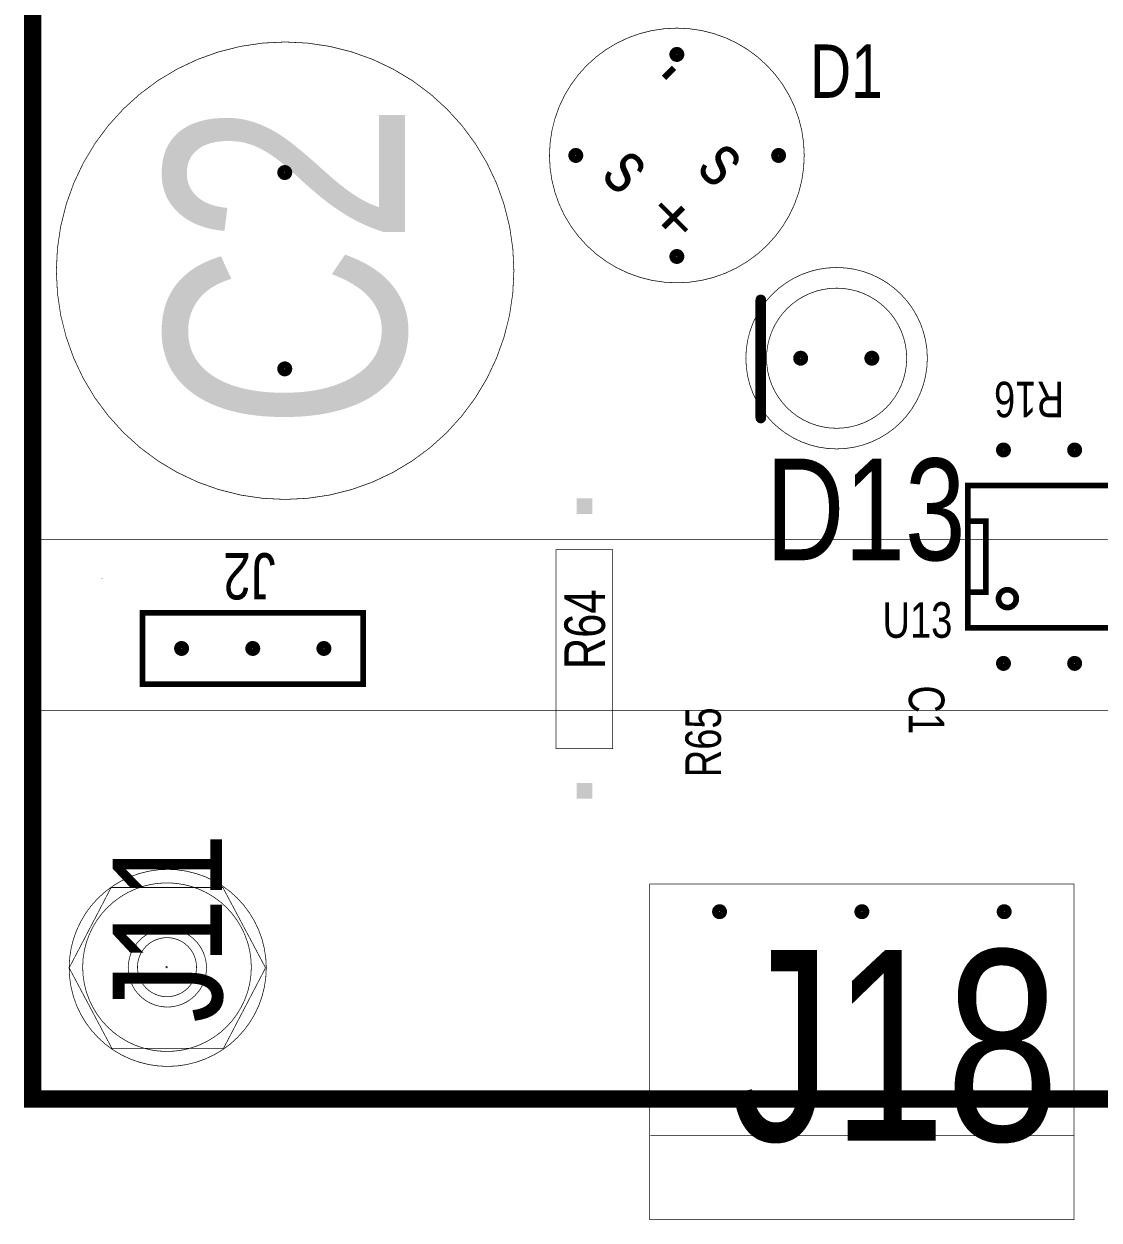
# Model space of a CAD drawing. Extents: x 0 to 5.43, y 0 to 3.78.
# Drawn here: x -0.001 to 1.51, y -0.001 to 1.681 of the extents above; entities that cross this region are included whole.
import ezdxf

# ---------------------------------------------------------------- set-up
doc = ezdxf.new("R2010")
doc.units = 0

msp = doc.modelspace()

# ---------------------------------------------------------------- linework, layer by layer
at = {"const_width": 0.024}
msp.add_lwpolyline([(0.012, 0.17), (0.012, 3.512), (5.421, 3.512), (5.421, 0.17), (0.012, 0.17)], close=True, dxfattribs=at)
at = {"const_width": 0.012}
msp.add_lwpolyline([(0.006, 0.17, 1), (0.018, 0.17, 1)], format="xyb", close=True, dxfattribs=at)
msp.add_lwpolyline([(0.006, 0.17, 1), (0.018, 0.17, 1)], format="xyb", close=True, dxfattribs=at)
at = {"layer": 'FAB'}
for points, const_width in [([(0, 0.158), (0, 3.524), (5.433, 3.524), (5.433, 0.158), (0, 0.158, 2.338749)], 0.001), ([(0, 2.967), (5.433, 2.967), (5.433, 0.716), (0, 0.716), (0, 2.967, 0.400973)], 0.001), ([(0, 2.727), (0, 0.956), (5.433, 0.956), (5.433, 2.727), (0, 2.727, 0.400973)], 0.001), ([(-0.0003, 0.956, 1), (0.0003, 0.956, 1)], 0.0005), ([(-0.0003, 0.716, 1), (0.0003, 0.716, 1)], 0.0005), ([(0.0818, 0.355, 1), (0.0823, 0.355, 1)], 0.0005), ([(0.0818, 0.355, 1), (0.0823, 0.355, 1)], 0.0005), ([(0.1588, 0.355, 1), (0.1593, 0.355, 1)], 0.0005), ([(0.1588, 0.355, 1), (0.1593, 0.355, 1)], 0.0005), ([(0.1988, 0.355, 1), (0.1993, 0.355, 1)], 0.0005), ([(0.1988, 0.355, 1), (0.1993, 0.355, 1)], 0.0005), ([(0.2008, 0.355, 1), (0.2013, 0.355, 1)], 0.0005), ([(0.2008, 0.355, 1), (0.2013, 0.355, 1)], 0.0005), ([(0.2417, 0.355, 1), (0.2422, 0.355, 1)], 0.0005), ([(0.2417, 0.355, 1), (0.2422, 0.355, 1)], 0.0005), ([(0.3188, 0.355, 1), (0.3192, 0.355, 1)], 0.0005), ([(0.3188, 0.355, 1), (0.3192, 0.355, 1)], 0.0005), ([(-0.0003, 0.158, 1), (0.0003, 0.158, 1)], 0.0005), ([(-0.0003, 0.158, 1), (0.0003, 0.158, 1)], 0.0005)]:
    msp.add_lwpolyline(points, format="xyb", close=True, dxfattribs=dict(at, const_width=const_width))
at = {"layer": 'FAB', "const_width": 0.001}
for points in [[(0.319, 0.355, 1), (0.082, 0.355)], [(0.242, 0.355, 1), (0.159, 0.355)], [(0.082, 0.355, 1), (0.319, 0.355)], [(0.159, 0.355, 1), (0.242, 0.355)], [(0.201, 0.355, 1), (0.199, 0.355)], [(0.199, 0.355, 1), (0.201, 0.355)]]:
    msp.add_lwpolyline(points, format="xyb", dxfattribs=at)
at = {"layer": 'IN1', "const_width": 0.011}
for points in [[(0.912, 1.638, 1), (0.922, 1.638, 1)], [(0.77, 1.496, 1), (0.78, 1.496, 1)], [(1.055, 1.496, 1), (1.065, 1.496, 1)], [(0.361, 1.472, 1), (0.371, 1.472, 1)], [(0.912, 1.354, 1), (0.922, 1.354, 1)], [(1.086, 1.211, 1), (1.096, 1.211, 1)], [(1.186, 1.211, 1), (1.196, 1.211, 1)], [(0.361, 1.196, 1), (0.371, 1.196, 1)], [(1.371, 1.082, 1), (1.381, 1.082, 1)], [(1.471, 1.082, 1), (1.481, 1.082, 1)], [(0.216, 0.803, 1), (0.226, 0.803, 1)], [(0.316, 0.803, 1), (0.326, 0.803, 1)], [(0.416, 0.803, 1), (0.426, 0.803, 1)], [(1.371, 0.782, 1), (1.381, 0.782, 1)], [(1.471, 0.782, 1), (1.481, 0.782, 1)], [(0.972, 0.433, 1), (0.982, 0.433, 1)], [(1.172, 0.433, 1), (1.182, 0.433, 1)], [(1.372, 0.433, 1), (1.382, 0.433, 1)]]:
    msp.add_lwpolyline(points, format="xyb", close=True, dxfattribs=at)
at = {"layer": 'IN1'}
for points in [[(0.776, 0.992), (0.798, 0.992), (0.776, 1.014), (0.798, 1.014)], [(0.776, 0.592), (0.798, 0.592), (0.776, 0.614), (0.798, 0.614)]]:
    msp.add_solid(points, dxfattribs=at)
at = {"layer": 'IN2', "const_width": 0.011}
for points in [[(0.912, 1.638, 1), (0.922, 1.638, 1)], [(0.77, 1.496, 1), (0.78, 1.496, 1)], [(1.055, 1.496, 1), (1.065, 1.496, 1)], [(0.361, 1.472, 1), (0.371, 1.472, 1)], [(0.912, 1.354, 1), (0.922, 1.354, 1)], [(1.086, 1.211, 1), (1.096, 1.211, 1)], [(1.186, 1.211, 1), (1.196, 1.211, 1)], [(0.361, 1.196, 1), (0.371, 1.196, 1)], [(1.371, 1.082, 1), (1.381, 1.082, 1)], [(1.471, 1.082, 1), (1.481, 1.082, 1)], [(0.216, 0.803, 1), (0.226, 0.803, 1)], [(0.316, 0.803, 1), (0.326, 0.803, 1)], [(0.416, 0.803, 1), (0.426, 0.803, 1)], [(1.371, 0.782, 1), (1.381, 0.782, 1)], [(1.471, 0.782, 1), (1.481, 0.782, 1)], [(0.972, 0.433, 1), (0.982, 0.433, 1)], [(1.172, 0.433, 1), (1.182, 0.433, 1)], [(1.372, 0.433, 1), (1.382, 0.433, 1)]]:
    msp.add_lwpolyline(points, format="xyb", close=True, dxfattribs=at)
at = {"layer": 'IN2'}
for points in [[(0.776, 0.992), (0.798, 0.992), (0.776, 1.014), (0.798, 1.014)], [(0.776, 0.592), (0.798, 0.592), (0.776, 0.614), (0.798, 0.614)]]:
    msp.add_solid(points, dxfattribs=at)
at = {"layer": 'SST'}
for points, const_width in [([(0.012, 0.17), (0.012, 3.512), (5.421, 3.512), (5.421, 0.17), (0.012, 0.17)], 0.024), ([(1.326, 1.032), (1.626, 1.032), (1.626, 0.832), (1.326, 0.832), (1.326, 1.032)], 0.008), ([(0.827, 0.662), (0.747, 0.662), (0.747, 0.942), (0.827, 0.942), (0.827, 0.662)], 0.001), ([(0.879, 0), (1.475, 0), (1.475, 0.472), (0.879, 0.472), (0.879, 0)], 0.001)]:
    msp.add_lwpolyline(points, close=True, dxfattribs=dict(at, const_width=const_width))
for points, const_width in [([(1.096, 1.496, 1), (0.738, 1.496)], 0.001), ([(0.688, 1.334, 1), (0.045, 1.334)], 0.001), ([(0.738, 1.496, 1), (1.096, 1.496)], 0.001), ([(0.045, 1.334, 1), (0.688, 1.334)], 0.001), ([(1.269, 1.211, 1), (1.014, 1.211)], 0.001), ([(1.035, 1.127), (1.035, 1.293, 0.019324)], 0.015), ([(1.24, 1.211, 1), (1.043, 1.211)], 0.001), ([(1.014, 1.211, 1), (1.269, 1.211)], 0.001), ([(1.043, 1.211, 1), (1.24, 1.211)], 0.001), ([(1.394, 0.873, 1), (1.369, 0.873)], 0.008), ([(1.369, 0.873, 1), (1.394, 0.873)], 0.008), ([(0.34, 0.354, 1), (0.063, 0.354)], 0.001), ([(0.34, 0.354, 1), (0.063, 0.354)], 0.001), ([(0.256, 0.354, 1), (0.146, 0.354)], 0.001), ([(0.063, 0.354, 1), (0.34, 0.354)], 0.001), ([(0.063, 0.354, 1), (0.34, 0.354)], 0.001), ([(0.146, 0.354, 1), (0.256, 0.354)], 0.001)]:
    msp.add_lwpolyline(points, format="xyb", dxfattribs=dict(at, const_width=const_width))
for points, const_width in [([(0.7378, 1.496, 1), (0.7382, 1.496, 1)], 0.0005), ([(0.7378, 1.496, 1), (0.7382, 1.496, 1)], 0.0005), ([(1.0958, 1.496, 1), (1.0963, 1.496, 1)], 0.0005), ([(1.0958, 1.496, 1), (1.0963, 1.496, 1)], 0.0005), ([(0.0447, 1.334, 1), (0.0452, 1.334, 1)], 0.0005), ([(0.0447, 1.334, 1), (0.0452, 1.334, 1)], 0.0005), ([(0.6878, 1.334, 1), (0.6883, 1.334, 1)], 0.0005), ([(0.6878, 1.334, 1), (0.6883, 1.334, 1)], 0.0005), ([(1.0313, 1.293, 1), (1.0387, 1.293, 1)], 0.0075), ([(1.0137, 1.211, 1), (1.0143, 1.211, 1)], 0.0005), ([(1.0137, 1.211, 1), (1.0143, 1.211, 1)], 0.0005), ([(1.0427, 1.211, 1), (1.0433, 1.211, 1)], 0.0005), ([(1.0427, 1.211, 1), (1.0433, 1.211, 1)], 0.0005), ([(1.2397, 1.211, 1), (1.2403, 1.211, 1)], 0.0005), ([(1.2397, 1.211, 1), (1.2403, 1.211, 1)], 0.0005), ([(1.2688, 1.211, 1), (1.2693, 1.211, 1)], 0.0005), ([(1.2688, 1.211, 1), (1.2693, 1.211, 1)], 0.0005), ([(1.0313, 1.127, 1), (1.0387, 1.127, 1)], 0.0075), ([(1.324, 1.032, 1), (1.328, 1.032, 1)], 0.004), ([(1.324, 1.032, 1), (1.328, 1.032, 1)], 0.004), ([(1.324, 0.982, 1), (1.328, 0.982, 1)], 0.004), ([(1.349, 0.982, 1), (1.353, 0.982, 1)], 0.004), ([(0.7468, 0.942, 1), (0.7472, 0.942, 1)], 0.0005), ([(0.8268, 0.942, 1), (0.8273, 0.942, 1)], 0.0005), ([(0.1088, 0.901, 1), (0.1093, 0.901, 1)], 0.0005), ([(0.1088, 0.901, 1), (0.1093, 0.901, 1)], 0.0005), ([(0.1088, 0.901, 1), (0.1093, 0.901, 1)], 0.0005), ([(0.1088, 0.901, 1), (0.1093, 0.901, 1)], 0.0005), ([(1.324, 0.882, 1), (1.328, 0.882, 1)], 0.004), ([(1.349, 0.882, 1), (1.353, 0.882, 1)], 0.004), ([(1.367, 0.873, 1), (1.371, 0.873, 1)], 0.004), ([(1.367, 0.873, 1), (1.371, 0.873, 1)], 0.004), ([(1.392, 0.873, 1), (1.396, 0.873, 1)], 0.004), ([(1.392, 0.873, 1), (1.396, 0.873, 1)], 0.004), ([(0.166, 0.753), (0.166, 0.853), (0.476, 0.853), (0.476, 0.753), (0.166, 0.753, 0.518824)], 0.008), ([(0.164, 0.853, 1), (0.168, 0.853, 1)], 0.004), ([(0.474, 0.853, 1), (0.478, 0.853, 1)], 0.004), ([(1.324, 0.832, 1), (1.328, 0.832, 1)], 0.004), ([(0.164, 0.753, 1), (0.168, 0.753, 1)], 0.004), ([(0.164, 0.753, 1), (0.168, 0.753, 1)], 0.004), ([(0.474, 0.753, 1), (0.478, 0.753, 1)], 0.004), ([(0.7468, 0.662, 1), (0.7472, 0.662, 1)], 0.0005), ([(0.8268, 0.662, 1), (0.8273, 0.662, 1)], 0.0005), ([(0.8268, 0.662, 1), (0.8273, 0.662, 1)], 0.0005), ([(0.8788, 0.472, 1), (0.8792, 0.472, 1)], 0.0005), ([(1.4748, 0.472, 1), (1.4753, 0.472, 1)], 0.0005), ([(0.1218, 0.467, 1), (0.1223, 0.467, 1)], 0.0005), ([(0.1218, 0.467, 1), (0.1223, 0.467, 1)], 0.0005), ([(0.2788, 0.467, 1), (0.2793, 0.467, 1)], 0.0005), ([(0.2788, 0.467, 1), (0.2793, 0.467, 1)], 0.0005), ([(0.0628, 0.354, 1), (0.0633, 0.354, 1)], 0.0005), ([(0.0628, 0.354, 1), (0.0633, 0.354, 1)], 0.0005), ([(0.0628, 0.354, 1), (0.0633, 0.354, 1)], 0.0005), ([(0.0628, 0.354, 1), (0.0633, 0.354, 1)], 0.0005), ([(0.0628, 0.354, 1), (0.0633, 0.354, 1)], 0.0005), ([(0.0628, 0.354, 1), (0.0633, 0.354, 1)], 0.0005), ([(0.1457, 0.354, 1), (0.1462, 0.354, 1)], 0.0005), ([(0.1457, 0.354, 1), (0.1462, 0.354, 1)], 0.0005), ([(0.2558, 0.354, 1), (0.2562, 0.354, 1)], 0.0005), ([(0.2558, 0.354, 1), (0.2562, 0.354, 1)], 0.0005), ([(0.3388, 0.354, 1), (0.3393, 0.354, 1)], 0.0005), ([(0.3388, 0.354, 1), (0.3393, 0.354, 1)], 0.0005), ([(0.3398, 0.354, 1), (0.3403, 0.354, 1)], 0.0005), ([(0.3398, 0.354, 1), (0.3403, 0.354, 1)], 0.0005), ([(0.3398, 0.354, 1), (0.3403, 0.354, 1)], 0.0005), ([(0.3398, 0.354, 1), (0.3403, 0.354, 1)], 0.0005), ([(0.1228, 0.241, 1), (0.1233, 0.241, 1)], 0.0005), ([(0.1228, 0.241, 1), (0.1233, 0.241, 1)], 0.0005), ([(0.1228, 0.241, 1), (0.1233, 0.241, 1)], 0.0005), ([(0.2798, 0.241, 1), (0.2803, 0.241, 1)], 0.0005), ([(0.2798, 0.241, 1), (0.2803, 0.241, 1)], 0.0005), ([(0.2798, 0.241, 1), (0.2803, 0.241, 1)], 0.0005), ([(0.006, 0.17, 1), (0.018, 0.17, 1)], 0.012), ([(0.006, 0.17, 1), (0.018, 0.17, 1)], 0.012), ([(0.8798, 0.118, 1), (0.8802, 0.118, 1)], 0.0005), ([(1.4748, 0.118, 1), (1.4753, 0.118, 1)], 0.0005), ([(0.8788, 0, 1), (0.8792, 0, 1)], 0.0005), ([(0.8788, 0, 1), (0.8792, 0, 1)], 0.0005), ([(1.4748, 0, 1), (1.4753, 0, 1)], 0.0005)]:
    msp.add_lwpolyline(points, format="xyb", close=True, dxfattribs=dict(at, const_width=const_width))
for points, const_width in [([(1.326, 0.882), (1.351, 0.882), (1.351, 0.982), (1.326, 0.982)], 0.008), ([(0.109, 0.901), (0.109, 0.901)], 0.001), ([(0.109, 0.901), (0.109, 0.901)], 0.001), ([(0.122, 0.467), (0.063, 0.354)], 0.001), ([(0.122, 0.467), (0.279, 0.467)], 0.001), ([(0.339, 0.354), (0.279, 0.467)], 0.001), ([(0.063, 0.354), (0.123, 0.241)], 0.001), ([(0.28, 0.241), (0.339, 0.354)], 0.001), ([(0.28, 0.241), (0.123, 0.241)], 0.001), ([(0.28, 0.241), (0.123, 0.241)], 0.001), ([(1.475, 0.118), (0.88, 0.118)], 0.001)]:
    msp.add_lwpolyline(points, dxfattribs=dict(at, const_width=const_width))

# ---------------------------------------------------------------- texts
at = {"layer": 'SST', "width": 0.8}
for s, height, rotation, p in [('D1', 0.075, 360, (1.104, 1.577)), ('-', 0.075, 225, (0.895, 1.642)), ('C2', 0.337, 90, (0.535, 1.11)), ('s', 0.075, 315, (0.809, 1.466)), ('s', 0.075, 315, (0.943, 1.476)), ('+', 0.075, 225, (0.903, 1.451)), ('R16', 0.05, 180, (1.461, 1.178)), ('D13', 0.143, 360, (1.042, 0.927)), ('J2', 0.065, 180, (0.353, 0.937)), ('R64', 0.057, 90, (0.816, 0.774)), ('C1', 0.05, 270, (1.243, 0.751)), ('R65', 0.05, 90, (0.979, 0.622)), ('J11', 0.154, 90, (0.278, 0.277))]:
    msp.add_text(s, height=height, rotation=rotation, dxfattribs=at).set_placement(p)
for s, height, p in [('U13', 0.05, (1.206, 0.818)), ('J18', 0.268, (0.992, 0.111))]:
    msp.add_text(s, height=height, dxfattribs=at).set_placement(p)

doc.saveas('drawing.dxf')
